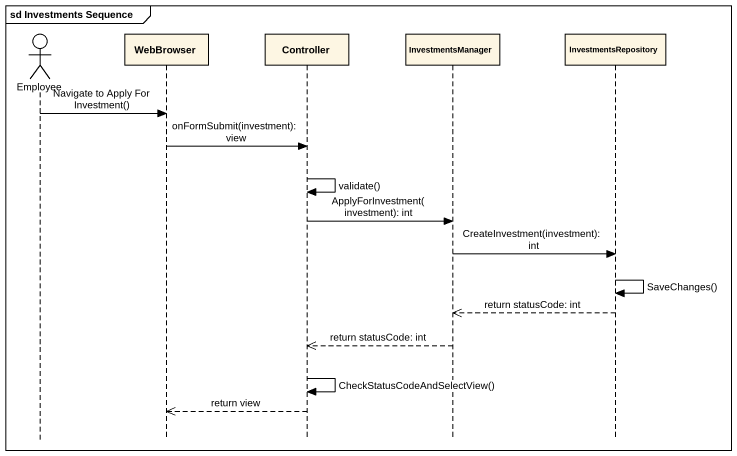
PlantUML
@startuml
mainframe sd Investments Sequence
hide footbox
actor Employee
participant WebBrowser
participant Controller
participant InvestmentsManager
participant InvestmentsRepository

Employee -> WebBrowser : Navigate to Apply For Investment()
WebBrowser -> Controller : onFormSubmit(investment): view
Controller -> Controller : validate()
Controller -> InvestmentsManager : ApplyForInvestment(investment): int
InvestmentsManager -> InvestmentsRepository : CreateInvestment(investment): int
InvestmentsRepository -> InvestmentsRepository : SaveChanges()
InvestmentsRepository -->> InvestmentsManager : return statusCode: int
InvestmentsManager -->> Controller : return statusCode: int
Controller -> Controller : CheckStatusCodeAndSelectView()
Controller -->> WebBrowser : return view
@enduml
